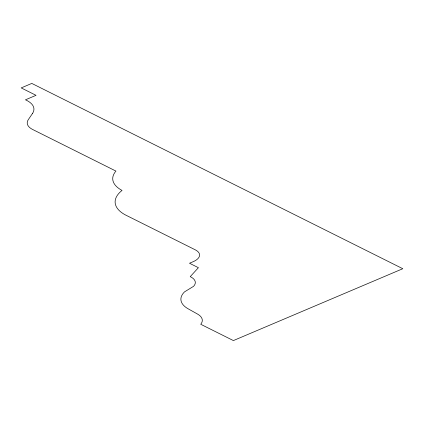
<?xml version="1.0" encoding="UTF-8"?>
<svg xmlns="http://www.w3.org/2000/svg" width="424" height="424" viewBox="0 0 424 424"><rect width="100%" height="100%" fill="white"/><g stroke="black" fill="none" stroke-linecap="round" stroke-linejoin="round"><path stroke-width="0.64" d="M32.478 113.5L28.323 119.626A23.437 10.642 -3 0 0 32.834 129.58L115.943 171.089A43.078 19.557 -3 0 0 122.038 190.429A47.52 21.571 -3 0 0 127.015 215.737L195.279 249.831A18.465 8.385 -3 0 1 193.037 261.746L189.507 263.246L198.411 267.692L190.228 276.644A20.193 9.169 -3 0 1 193.588 286.317L184.53 291.871A36.215 16.441 -3 0 0 188.203 308.836L197.499 314.046A23.765 10.791 -3 0 1 200.743 324.275L233.391 340.578L402.8 268.715L31.789 83.422L21.2 87.911L36.04 95.326L25.451 99.815A31.085 14.114 -3 0 1 32.478 113.5"/></g></svg>
